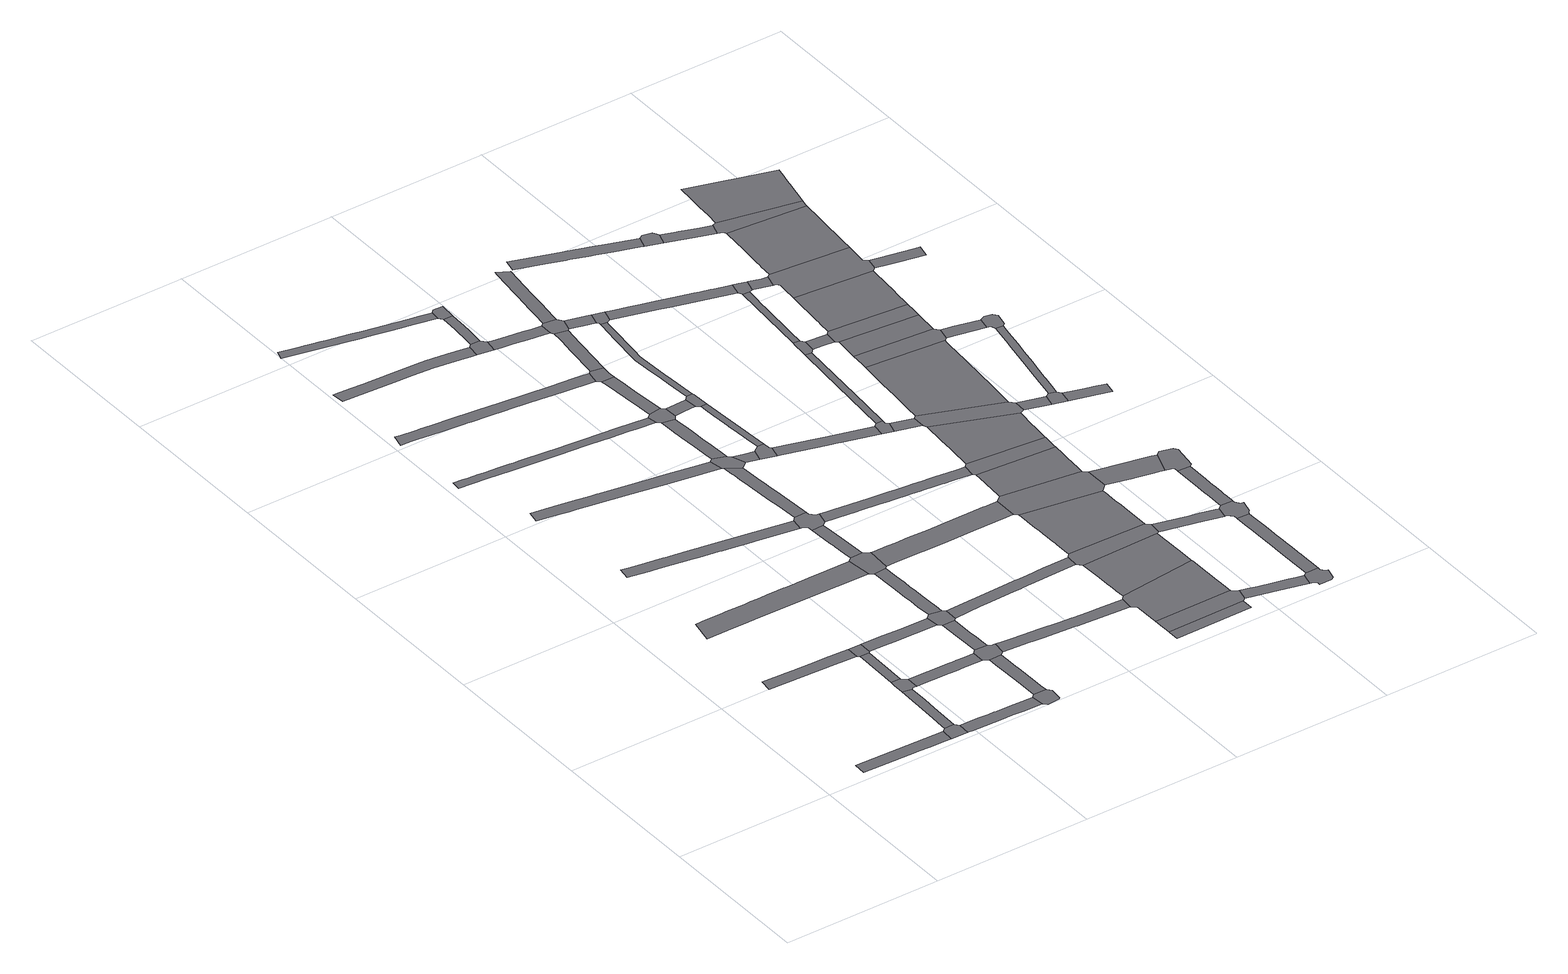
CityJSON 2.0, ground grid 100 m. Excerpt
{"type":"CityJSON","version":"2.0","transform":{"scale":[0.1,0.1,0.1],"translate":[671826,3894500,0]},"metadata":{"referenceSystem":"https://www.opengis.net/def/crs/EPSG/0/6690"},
"CityObjects":{
"road1":{"type":"Road","attributes":{"function":"9","usage":"9","RoadStructureAttribute.widthType":"2","RoadStructureAttribute.width":7.55,"RoadStructureAttribute.sectionType":"1"},"geometry":[{"type":"MultiSurface","lod":"1","boundaries":[[[0,1,2,3,4,5,6,7,8]]]}]},
"road2":{"type":"Road","attributes":{"function":"9","usage":"9","RoadStructureAttribute.widthType":"2","RoadStructureAttribute.width":7.6,"RoadStructureAttribute.sectionType":"1"},"geometry":[{"type":"MultiSurface","lod":"1","boundaries":[[[9,10,11,12,13,14,15,16,17,18,19,20]]]}]},
"road3":{"type":"Road","attributes":{"function":"9","usage":"9","RoadStructureAttribute.widthType":"9","RoadStructureAttribute.width":-9999,"RoadStructureAttribute.sectionType":"9"},"geometry":[{"type":"MultiSurface","lod":"1","boundaries":[[[21,22,23,7,6,24,25]]]}]},
"road4":{"type":"Road","attributes":{"function":"9","usage":"9","RoadStructureAttribute.widthType":"3","RoadStructureAttribute.width":5.66,"RoadStructureAttribute.sectionType":"1"},"geometry":[{"type":"MultiSurface","lod":"1","boundaries":[[[26,27,28,23,22,29,30,31,32]]]}]},
"road5":{"type":"Road","attributes":{"function":"9","usage":"9","RoadStructureAttribute.widthType":"9","RoadStructureAttribute.width":-9999,"RoadStructureAttribute.sectionType":"9"},"geometry":[{"type":"MultiSurface","lod":"1","boundaries":[[[33,34,35,36,37,38,26,32]]]}]},
"road6":{"type":"Road","attributes":{"function":"9","usage":"9","RoadStructureAttribute.widthType":"3","RoadStructureAttribute.width":5.66,"RoadStructureAttribute.sectionType":"1"},"geometry":[{"type":"MultiSurface","lod":"1","boundaries":[[[39,37,36,40]]]}]},
"road7":{"type":"Road","attributes":{"function":"9","usage":"9","RoadStructureAttribute.widthType":"2","RoadStructureAttribute.width":7.55,"RoadStructureAttribute.sectionType":"1"},"geometry":[{"type":"MultiSurface","lod":"1","boundaries":[[[41,42,43,44,45,46,47,48,49,50,51,52,53,54,21,25]]]}]},
"road8":{"type":"Road","attributes":{"function":"9","usage":"9","RoadStructureAttribute.widthType":"9","RoadStructureAttribute.width":-9999,"RoadStructureAttribute.sectionType":"9"},"geometry":[{"type":"MultiSurface","lod":"1","boundaries":[[[55,56,9,20,39,40]]]}]},
"road9":{"type":"Road","attributes":{"function":"9","usage":"9","RoadStructureAttribute.widthType":"2","RoadStructureAttribute.width":13.52,"RoadStructureAttribute.sectionType":"1"},"geometry":[{"type":"MultiSurface","lod":"1","boundaries":[[[57,58,59,60,61,62,63,64,65,66,67,68,69,70,71,72,73,74,75,76,77,78,79,80,81,82,83,84]]]}]},
"road10":{"type":"Road","attributes":{"function":"9","usage":"9","RoadStructureAttribute.widthType":"2","RoadStructureAttribute.width":6.74,"RoadStructureAttribute.sectionType":"1"},"geometry":[{"type":"MultiSurface","lod":"1","boundaries":[[[85,86,87,88,89,90,35,34,91,92,93,94,95,96,97,98]]]}]},
"road11":{"type":"Road","attributes":{"function":"9","usage":"9","RoadStructureAttribute.widthType":"2","RoadStructureAttribute.width":7.6,"RoadStructureAttribute.sectionType":"1"},"geometry":[{"type":"MultiSurface","lod":"1","boundaries":[[[99,100,101,102,103,104,105,56,55]]]}]},
"road12":{"type":"Road","attributes":{"function":"9","usage":"9","RoadStructureAttribute.widthType":"2","RoadStructureAttribute.width":7.56,"RoadStructureAttribute.sectionType":"1"},"geometry":[{"type":"MultiSurface","lod":"1","boundaries":[[[106,107,108,109,110,111,112,113,114,115,116,117,118,119,120,121,122,123,124,125,126,127,128,129,130,131,132,133,134,135]]]}]},
"road13":{"type":"Road","attributes":{"function":"9","usage":"9","RoadStructureAttribute.widthType":"9","RoadStructureAttribute.width":-9999,"RoadStructureAttribute.sectionType":"9"},"geometry":[{"type":"MultiSurface","lod":"1","boundaries":[[[136,137,48,47,138,139,140,141]]]}]},
"road14":{"type":"Road","attributes":{"function":"9","usage":"9","RoadStructureAttribute.widthType":"2","RoadStructureAttribute.width":8.16,"RoadStructureAttribute.sectionType":"1"},"geometry":[{"type":"MultiSurface","lod":"1","boundaries":[[[142,143,144,145,137,136,146,147,148,149,150,151,152,153,154]]]}]},
"road15":{"type":"Road","attributes":{"function":"9","usage":"9","RoadStructureAttribute.widthType":"9","RoadStructureAttribute.width":-9999,"RoadStructureAttribute.sectionType":"9"},"geometry":[{"type":"MultiSurface","lod":"1","boundaries":[[[97,155,154,153,156,157,158,159,160,98]]]}]},
"road16":{"type":"Road","attributes":{"function":"9","usage":"9","RoadStructureAttribute.widthType":"2","RoadStructureAttribute.width":7.95,"RoadStructureAttribute.sectionType":"1"},"geometry":[{"type":"MultiSurface","lod":"1","boundaries":[[[161,162,163,164,165,166,167,168,169,170,171,172,173,174,175,176,177,178,179,180,181,182,183,184,185,186]]]}]},
"road17":{"type":"Road","attributes":{"function":"9","usage":"9","RoadStructureAttribute.widthType":"2","RoadStructureAttribute.width":8.16,"RoadStructureAttribute.sectionType":"1"},"geometry":[{"type":"MultiSurface","lod":"1","boundaries":[[[187,188,189,160,159,190,191,192,193,194,195]]]}]},
"road18":{"type":"Road","attributes":{"function":"9","usage":"9","RoadStructureAttribute.widthType":"3","RoadStructureAttribute.width":5.83,"RoadStructureAttribute.sectionType":"1"},"geometry":[{"type":"MultiSurface","lod":"1","boundaries":[[[196,197,198,199,200,201,202,203,204,205,206,207,208,209,210,211,212,213,214,215,216,217,218,219,220,221,222,223,224,225,226,227,228]]]}]},
"road19":{"type":"Road","attributes":{"function":"9","usage":"9","RoadStructureAttribute.widthType":"9","RoadStructureAttribute.width":-9999,"RoadStructureAttribute.sectionType":"9"},"geometry":[{"type":"MultiSurface","lod":"1","boundaries":[[[229,102,101,195,194,230,231,232]]]}]},
"road20":{"type":"Road","attributes":{"function":"9","usage":"9","RoadStructureAttribute.widthType":"2","RoadStructureAttribute.width":7.71,"RoadStructureAttribute.sectionType":"1"},"geometry":[{"type":"MultiSurface","lod":"1","boundaries":[[[233,234,235,236,237,238,239,240,241,242,243,244,245,246,247,248,249,250,251,252,253,254,255]]]}]},
"road21":{"type":"Road","attributes":{"function":"9","usage":"9","RoadStructureAttribute.widthType":"2","RoadStructureAttribute.width":8.16,"RoadStructureAttribute.sectionType":"1"},"geometry":[{"type":"MultiSurface","lod":"1","boundaries":[[[256,257,258,259,260,261,262,263,264,265,266,267,268,269,270,229,232]]]}]},
"road22":{"type":"Road","attributes":{"function":"9","usage":"9","RoadStructureAttribute.widthType":"2","RoadStructureAttribute.width":7.75,"RoadStructureAttribute.sectionType":"1"},"geometry":[{"type":"MultiSurface","lod":"1","boundaries":[[[271,272,273,274,275,276,277,278,279,280,281,282,283,284,285,286,287,288,289,290,291,292,293,294,295,296,297,298,299,300,301,302]]]}]},
"road23":{"type":"Road","attributes":{"function":"9","usage":"9","RoadStructureAttribute.widthType":"9","RoadStructureAttribute.width":-9999,"RoadStructureAttribute.sectionType":"9"},"geometry":[{"type":"MultiSurface","lod":"1","boundaries":[[[303,63,62,264,263,304,305,306]]]}]},
"road24":{"type":"Road","attributes":{"function":"9","usage":"9","RoadStructureAttribute.widthType":"3","RoadStructureAttribute.width":5.61,"RoadStructureAttribute.sectionType":"1"},"geometry":[{"type":"MultiSurface","lod":"1","boundaries":[[[307,308,309,310,311,312,313,314,315,316,317,318,319,320,321,322,323,324,325,326,327,328,329,330]]]}]},
"road25":{"type":"Road","attributes":{"function":"9","usage":"9","RoadStructureAttribute.widthType":"2","RoadStructureAttribute.width":8.16,"RoadStructureAttribute.sectionType":"1"},"geometry":[{"type":"MultiSurface","lod":"1","boundaries":[[[331,332,333,334,335,303,306,336,337,338,339]]]}]},
"road26":{"type":"Road","attributes":{"function":"9","usage":"9","RoadStructureAttribute.widthType":"9","RoadStructureAttribute.width":-9999,"RoadStructureAttribute.sectionType":"9"},"geometry":[{"type":"MultiSurface","lod":"1","boundaries":[[[338,340,341,342,343,344,345,135,134,346,347,339]]]}]},
"road27":{"type":"Road","attributes":{"function":"9","usage":"9","RoadStructureAttribute.widthType":"2","RoadStructureAttribute.width":7.52,"RoadStructureAttribute.sectionType":"1"},"geometry":[{"type":"MultiSurface","lod":"1","boundaries":[[[348,349,350,351,352,353,354,355,356,357,157,156,358,359,360,361,362,363,364,365,366,367]]]}]},
"road28":{"type":"Road","attributes":{"function":"9","usage":"9","RoadStructureAttribute.widthType":"2","RoadStructureAttribute.width":8.16,"RoadStructureAttribute.sectionType":"1"},"geometry":[{"type":"MultiSurface","lod":"1","boundaries":[[[344,368,369,370,371,372,373,374,375,376,377,378,379,380,345]]]}]},
"road29":{"type":"Road","attributes":{"function":"9","usage":"9","RoadStructureAttribute.widthType":"2","RoadStructureAttribute.width":7.53,"RoadStructureAttribute.sectionType":"1"},"geometry":[{"type":"MultiSurface","lod":"1","boundaries":[[[381,382,383,384,385,386,387,388,389,231,230,390,391,392,393,394,395,396,397]]]}]},
"road30":{"type":"Road","attributes":{"function":"9","usage":"9","RoadStructureAttribute.widthType":"9","RoadStructureAttribute.width":-9999,"RoadStructureAttribute.sectionType":"9"},"geometry":[{"type":"MultiSurface","lod":"1","boundaries":[[[398,374,373,399,400,401,402,172,171]]]}]},
"road31":{"type":"Road","attributes":{"function":"9","usage":"9","RoadStructureAttribute.widthType":"9","RoadStructureAttribute.width":-9999,"RoadStructureAttribute.sectionType":"9"},"geometry":[{"type":"MultiSurface","lod":"1","boundaries":[[[403,404,405,241,240,406,407]]]}]},
"road32":{"type":"Road","attributes":{"function":"9","usage":"9","RoadStructureAttribute.widthType":"2","RoadStructureAttribute.width":8.16,"RoadStructureAttribute.sectionType":"1"},"geometry":[{"type":"MultiSurface","lod":"1","boundaries":[[[401,408,409,410,411,412,413,414,415,416,417,418,419,420,421,422,402]]]}]},
"road33":{"type":"Road","attributes":{"function":"9","usage":"9","RoadStructureAttribute.widthType":"2","RoadStructureAttribute.width":7.41,"RoadStructureAttribute.sectionType":"1"},"geometry":[{"type":"MultiSurface","lod":"1","boundaries":[[[423,424,425,400,399]]]}]},
"road34":{"type":"Road","attributes":{"function":"9","usage":"9","RoadStructureAttribute.widthType":"3","RoadStructureAttribute.width":5.4,"RoadStructureAttribute.sectionType":"1"},"geometry":[{"type":"MultiSurface","lod":"1","boundaries":[[[426,427,428,429,430,431,432,433,405,404]]]}]},
"road35":{"type":"Road","attributes":{"function":"9","usage":"9","RoadStructureAttribute.widthType":"9","RoadStructureAttribute.width":-9999,"RoadStructureAttribute.sectionType":"9"},"geometry":[{"type":"MultiSurface","lod":"1","boundaries":[[[416,415,434,435,436,437,196,228]]]}]},
"road36":{"type":"Road","attributes":{"function":"9","usage":"9","RoadStructureAttribute.widthType":"9","RoadStructureAttribute.width":-9999,"RoadStructureAttribute.sectionType":"9"},"geometry":[{"type":"MultiSurface","lod":"1","boundaries":[[[430,429,438,439,318,317]]]}]},
"road37":{"type":"Road","attributes":{"function":"9","usage":"9","RoadStructureAttribute.widthType":"2","RoadStructureAttribute.width":12.96,"RoadStructureAttribute.sectionType":"1"},"geometry":[{"type":"MultiSurface","lod":"1","boundaries":[[[304,440,441,442,443,444,445,446,447,448,449,450,451,452,453,454,455,456,457,458,459,460,461,462,463,464,305]]]}]},
"road38":{"type":"Road","attributes":{"function":"9","usage":"9","RoadStructureAttribute.widthType":"2","RoadStructureAttribute.width":8.16,"RoadStructureAttribute.sectionType":"1"},"geometry":[{"type":"MultiSurface","lod":"1","boundaries":[[[465,466,467,468,437,436,469,470,471,472,473]]]}]},
"road39":{"type":"Road","attributes":{"function":"9","usage":"9","RoadStructureAttribute.widthType":"9","RoadStructureAttribute.width":-9999,"RoadStructureAttribute.sectionType":"9"},"geometry":[{"type":"MultiSurface","lod":"1","boundaries":[[[474,475,476,477,424,423,478]]]}]},
"road40":{"type":"Road","attributes":{"function":"9","usage":"9","RoadStructureAttribute.widthType":"9","RoadStructureAttribute.width":-9999,"RoadStructureAttribute.sectionType":"9"},"geometry":[{"type":"MultiSurface","lod":"1","boundaries":[[[287,465,473,479,480,481,482,288]]]}]},
"road41":{"type":"Road","attributes":{"function":"9","usage":"9","RoadStructureAttribute.widthType":"2","RoadStructureAttribute.width":7.71,"RoadStructureAttribute.sectionType":"1"},"geometry":[{"type":"MultiSurface","lod":"1","boundaries":[[[483,484,485,486,487,403,407,488,489,490,491,492,493]]]}]},
"road42":{"type":"Road","attributes":{"function":"9","usage":"9","RoadStructureAttribute.widthType":"3","RoadStructureAttribute.width":5.11,"RoadStructureAttribute.sectionType":"1"},"geometry":[{"type":"MultiSurface","lod":"1","boundaries":[[[434,494,495,496,435]]]}]},
"road43":{"type":"Road","attributes":{"function":"9","usage":"9","RoadStructureAttribute.widthType":"3","RoadStructureAttribute.width":4.03,"RoadStructureAttribute.sectionType":"1"},"geometry":[{"type":"MultiSurface","lod":"1","boundaries":[[[497,498,499,500,501,502,503,504,477,476,505]]]}]},
"road44":{"type":"Road","attributes":{"function":"9","usage":"9","RoadStructureAttribute.widthType":"2","RoadStructureAttribute.width":7.34,"RoadStructureAttribute.sectionType":"1"},"geometry":[{"type":"MultiSurface","lod":"1","boundaries":[[[506,507,508,509,510,511,512,513,514,515,516,517,341,340,518,519,520,521,522,523,524,525,526,527,528,529,530,531,532,533,534,535,536,537]]]}]},
"road45":{"type":"Road","attributes":{"function":"9","usage":"9","RoadStructureAttribute.widthType":"2","RoadStructureAttribute.width":8.16,"RoadStructureAttribute.sectionType":"1"},"geometry":[{"type":"MultiSurface","lod":"1","boundaries":[[[538,539,540,541,542,543,544,545,546,547,548,549,550,482,481]]]}]},
"road46":{"type":"Road","attributes":{"function":"9","usage":"9","RoadStructureAttribute.widthType":"9","RoadStructureAttribute.width":-9999,"RoadStructureAttribute.sectionType":"9"},"geometry":[{"type":"MultiSurface","lod":"1","boundaries":[[[497,505,551,552,553,496,495]]]}]},
"road47":{"type":"Road","attributes":{"function":"1","usage":"2","RoadStructureAttribute.widthType":"1","RoadStructureAttribute.width":39.1,"RoadStructureAttribute.sectionType":"7"},"geometry":[{"type":"MultiSurface","lod":"1","boundaries":[[[554,555,556,557,558,559]]]}]},
"road48":{"type":"Road","attributes":{"function":"9","usage":"9","RoadStructureAttribute.widthType":"9","RoadStructureAttribute.width":-9999,"RoadStructureAttribute.sectionType":"9"},"geometry":[{"type":"MultiSurface","lod":"1","boundaries":[[[560,493,492,542,541,561,562,563]]]}]},
"road49":{"type":"Road","attributes":{"function":"9","usage":"9","RoadStructureAttribute.widthType":"9","RoadStructureAttribute.width":-9999,"RoadStructureAttribute.sectionType":"9"},"geometry":[{"type":"MultiSurface","lod":"1","boundaries":[[[564,565,566,567,568,556,555,569]]]}]},
"road50":{"type":"Road","attributes":{"function":"9","usage":"9","RoadStructureAttribute.widthType":"2","RoadStructureAttribute.width":7.41,"RoadStructureAttribute.sectionType":"1"},"geometry":[{"type":"MultiSurface","lod":"1","boundaries":[[[570,571,474,478,572,573,574,575,576,577,578,579,580]]]}]},
"road51":{"type":"Road","attributes":{"function":"9","usage":"9","RoadStructureAttribute.widthType":"3","RoadStructureAttribute.width":4.03,"RoadStructureAttribute.sectionType":"1"},"geometry":[{"type":"MultiSurface","lod":"1","boundaries":[[[581,582,583,584,585,586,587,588,589,553,552,590,591,592,593,594,595,596,597,598]]]}]},
"road52":{"type":"Road","attributes":{"function":"9","usage":"9","RoadStructureAttribute.widthType":"9","RoadStructureAttribute.width":-9999,"RoadStructureAttribute.sectionType":"9"},"geometry":[{"type":"MultiSurface","lod":"1","boundaries":[[[599,600,601,602,603,604,605,606,607,367,366,608,609,567,566]]]}]},
"road53":{"type":"Road","attributes":{"function":"9","usage":"9","RoadStructureAttribute.widthType":"2","RoadStructureAttribute.width":7.63,"RoadStructureAttribute.sectionType":"1"},"geometry":[{"type":"MultiSurface","lod":"1","boundaries":[[[561,610,611,612,613,562]]]}]},
"road54":{"type":"Road","attributes":{"function":"9","usage":"9","RoadStructureAttribute.widthType":"2","RoadStructureAttribute.width":8.16,"RoadStructureAttribute.sectionType":"1"},"geometry":[{"type":"MultiSurface","lod":"1","boundaries":[[[614,615,616,617,618,619,620,621,622,623,624,625,560,563,626,627,628,629,630,631,632]]]}]},
"road55":{"type":"Road","attributes":{"function":"1","usage":"2","RoadStructureAttribute.widthType":"1","RoadStructureAttribute.width":39.1,"RoadStructureAttribute.sectionType":"7"},"geometry":[{"type":"MultiSurface","lod":"1","boundaries":[[[633,634,635,636,637,638,639,640,641,642,643,607,606]]]}]},
"road56":{"type":"Road","attributes":{"function":"9","usage":"9","RoadStructureAttribute.widthType":"9","RoadStructureAttribute.width":-9999,"RoadStructureAttribute.sectionType":"9"},"geometry":[{"type":"MultiSurface","lod":"1","boundaries":[[[644,645,646,397,396,637,636,647]]]}]},
"road57":{"type":"Road","attributes":{"function":"9","usage":"9","RoadStructureAttribute.widthType":"9","RoadStructureAttribute.width":-9999,"RoadStructureAttribute.sectionType":"9"},"geometry":[{"type":"MultiSurface","lod":"1","boundaries":[[[648,649,612,611,650,581,598,651]]]}]},
"road58":{"type":"Road","attributes":{"function":"1","usage":"2","RoadStructureAttribute.widthType":"1","RoadStructureAttribute.width":39.1,"RoadStructureAttribute.sectionType":"7"},"geometry":[{"type":"MultiSurface","lod":"1","boundaries":[[[652,653,654,655,656,657,658,659,660,646,645,661,662,663,664,665,666,667,668]]]}]},
"road59":{"type":"Road","attributes":{"function":"9","usage":"9","RoadStructureAttribute.widthType":"9","RoadStructureAttribute.width":-9999,"RoadStructureAttribute.sectionType":"9"},"geometry":[{"type":"MultiSurface","lod":"1","boundaries":[[[669,670,671,672,673,580,579]]]}]},
"road60":{"type":"Road","attributes":{"function":"9","usage":"9","RoadStructureAttribute.widthType":"9","RoadStructureAttribute.width":-9999,"RoadStructureAttribute.sectionType":"9"},"geometry":[{"type":"MultiSurface","lod":"1","boundaries":[[[448,447,674,668,667,675,676,677,678]]]}]},
"road61":{"type":"Road","attributes":{"function":"9","usage":"9","RoadStructureAttribute.widthType":"2","RoadStructureAttribute.width":7.41,"RoadStructureAttribute.sectionType":"1"},"geometry":[{"type":"MultiSurface","lod":"1","boundaries":[[[670,669,679,680]]]}]},
"road62":{"type":"Road","attributes":{"function":"9","usage":"9","RoadStructureAttribute.widthType":"2","RoadStructureAttribute.width":8.01,"RoadStructureAttribute.sectionType":"1"},"geometry":[{"type":"MultiSurface","lod":"1","boundaries":[[[681,682,683,684,685,686,687,688,689,564,569]]]}]},
"road63":{"type":"Road","attributes":{"function":"1","usage":"2","RoadStructureAttribute.widthType":"1","RoadStructureAttribute.width":39.1,"RoadStructureAttribute.sectionType":"7"},"geometry":[{"type":"MultiSurface","lod":"1","boundaries":[[[690,691,692,678,677,693,694,695,696,697,698]]]}]},
"road64":{"type":"Road","attributes":{"function":"9","usage":"9","RoadStructureAttribute.widthType":"3","RoadStructureAttribute.width":4.03,"RoadStructureAttribute.sectionType":"1"},"geometry":[{"type":"MultiSurface","lod":"1","boundaries":[[[699,673,672,700,701,702,703,704,705,706]]]}]},
"road65":{"type":"Road","attributes":{"function":"9","usage":"9","RoadStructureAttribute.widthType":"9","RoadStructureAttribute.width":-9999,"RoadStructureAttribute.sectionType":"9"},"geometry":[{"type":"MultiSurface","lod":"1","boundaries":[[[697,707,708,709,710,537,536,698]]]}]},
"road66":{"type":"Road","attributes":{"function":"9","usage":"9","RoadStructureAttribute.widthType":"2","RoadStructureAttribute.width":7.63,"RoadStructureAttribute.sectionType":"1"},"geometry":[{"type":"MultiSurface","lod":"1","boundaries":[[[711,712,713,714,715,716,717,718,719,720,721,722,723,724,725,726,727,728,648,651]]]}]},
"road67":{"type":"Road","attributes":{"function":"9","usage":"9","RoadStructureAttribute.widthType":"2","RoadStructureAttribute.width":7.71,"RoadStructureAttribute.sectionType":"1"},"geometry":[{"type":"MultiSurface","lod":"1","boundaries":[[[729,730,731,732,733,734,735,736,737,738,739,740,741,742,743,744,745,746]]]}]},
"road68":{"type":"Road","attributes":{"function":"1","usage":"2","RoadStructureAttribute.widthType":"1","RoadStructureAttribute.width":39.1,"RoadStructureAttribute.sectionType":"7"},"geometry":[{"type":"MultiSurface","lod":"1","boundaries":[[[747,748,749,750,751,752,753,754,710,709]]]}]},
"road69":{"type":"Road","attributes":{"function":"9","usage":"9","RoadStructureAttribute.widthType":"2","RoadStructureAttribute.width":7.99,"RoadStructureAttribute.sectionType":"1"},"geometry":[{"type":"MultiSurface","lod":"1","boundaries":[[[755,756,757,758,759,760,761,762,763,764,765,766,767,768,644,647]]]}]},
"road70":{"type":"Road","attributes":{"function":"9","usage":"9","RoadStructureAttribute.widthType":"9","RoadStructureAttribute.width":-9999,"RoadStructureAttribute.sectionType":"9"},"geometry":[{"type":"MultiSurface","lod":"1","boundaries":[[[769,770,771,772,773,774,775,684,683,776,777,778]]]}]},
"road71":{"type":"Road","attributes":{"function":"9","usage":"9","RoadStructureAttribute.widthType":"9","RoadStructureAttribute.width":-9999,"RoadStructureAttribute.sectionType":"9"},"geometry":[{"type":"MultiSurface","lod":"1","boundaries":[[[779,780,781,782,706,705,783,784]]]}]},
"road72":{"type":"Road","attributes":{"function":"9","usage":"9","RoadStructureAttribute.widthType":"9","RoadStructureAttribute.width":-9999,"RoadStructureAttribute.sectionType":"9"},"geometry":[{"type":"MultiSurface","lod":"1","boundaries":[[[679,751,750,785,786,787,788,680]]]}]},
"road73":{"type":"Road","attributes":{"function":"9","usage":"9","RoadStructureAttribute.widthType":"3","RoadStructureAttribute.width":4.97,"RoadStructureAttribute.sectionType":"1"},"geometry":[{"type":"MultiSurface","lod":"1","boundaries":[[[783,789,790,791,784]]]}]},
"road74":{"type":"Road","attributes":{"function":"9","usage":"9","RoadStructureAttribute.widthType":"2","RoadStructureAttribute.width":7.09,"RoadStructureAttribute.sectionType":"1"},"geometry":[{"type":"MultiSurface","lod":"1","boundaries":[[[792,793,794,795,796,797,798,775,774,799,800,801,802,803,804,805,806,807,808,809,810,811,812,813]]]}]},
"road75":{"type":"Road","attributes":{"function":"9","usage":"9","RoadStructureAttribute.widthType":"3","RoadStructureAttribute.width":4.03,"RoadStructureAttribute.sectionType":"1"},"geometry":[{"type":"MultiSurface","lod":"1","boundaries":[[[814,815,816,817,818,819,780,779]]]}]},
"road76":{"type":"Road","attributes":{"function":"9","usage":"9","RoadStructureAttribute.widthType":"2","RoadStructureAttribute.width":14.96,"RoadStructureAttribute.sectionType":"1"},"geometry":[{"type":"MultiSurface","lod":"1","boundaries":[[[675,820,821,822,823,824,825,826,827,828,829,830,676]]]}]},
"road77":{"type":"Road","attributes":{"function":"1","usage":"2","RoadStructureAttribute.widthType":"1","RoadStructureAttribute.width":39.1,"RoadStructureAttribute.sectionType":"7"},"geometry":[{"type":"MultiSurface","lod":"1","boundaries":[[[831,832,833,834,835,836,788,787,837,838,839,840,841,842,843,844,845,846,847]]]}]},
"road78":{"type":"Road","attributes":{"function":"9","usage":"9","RoadStructureAttribute.widthType":"9","RoadStructureAttribute.width":-9999,"RoadStructureAttribute.sectionType":"9"},"geometry":[{"type":"MultiSurface","lod":"1","boundaries":[[[812,848,849,850,851,852,853,854,762,761,855,856,857,813]]]}]},
"road79":{"type":"Road","attributes":{"function":"9","usage":"9","RoadStructureAttribute.widthType":"9","RoadStructureAttribute.width":-9999,"RoadStructureAttribute.sectionType":"9"},"geometry":[{"type":"MultiSurface","lod":"1","boundaries":[[[858,714,713,859,819,818,860,861]]]}]},
"road80":{"type":"Road","attributes":{"function":"9","usage":"9","RoadStructureAttribute.widthType":"2","RoadStructureAttribute.width":6.6,"RoadStructureAttribute.sectionType":"1"},"geometry":[{"type":"MultiSurface","lod":"1","boundaries":[[[862,863,864,865,866,854,853,867,868,869,870,871,872,873,874,875,876]]]}]},
"road81":{"type":"Road","attributes":{"function":"9","usage":"9","RoadStructureAttribute.widthType":"9","RoadStructureAttribute.width":-9999,"RoadStructureAttribute.sectionType":"9"},"geometry":[{"type":"MultiSurface","lod":"1","boundaries":[[[745,877,878,879,880,881,882,746]]]}]},
"road82":{"type":"Road","attributes":{"function":"9","usage":"9","RoadStructureAttribute.widthType":"9","RoadStructureAttribute.width":-9999,"RoadStructureAttribute.sectionType":"9"},"geometry":[{"type":"MultiSurface","lod":"1","boundaries":[[[883,884,885,886,887,888,831,847]]]}]},
"road83":{"type":"Road","attributes":{"function":"9","usage":"9","RoadStructureAttribute.widthType":"2","RoadStructureAttribute.width":7.63,"RoadStructureAttribute.sectionType":"1"},"geometry":[{"type":"MultiSurface","lod":"1","boundaries":[[[889,890,891,861,860,892,893,894]]]}]},
"road84":{"type":"Road","attributes":{"function":"9","usage":"9","RoadStructureAttribute.widthType":"2","RoadStructureAttribute.width":6.87,"RoadStructureAttribute.sectionType":"1"},"geometry":[{"type":"MultiSurface","lod":"1","boundaries":[[[785,895,896,786]]]}]},
"road85":{"type":"Road","attributes":{"function":"1","usage":"2","RoadStructureAttribute.widthType":"1","RoadStructureAttribute.width":39.1,"RoadStructureAttribute.sectionType":"7"},"geometry":[{"type":"MultiSurface","lod":"1","boundaries":[[[897,898,899,900,887,886]]]}]},
"road86":{"type":"Road","attributes":{"function":"9","usage":"9","RoadStructureAttribute.widthType":"9","RoadStructureAttribute.width":-9999,"RoadStructureAttribute.sectionType":"9"},"geometry":[{"type":"MultiSurface","lod":"1","boundaries":[[[901,902,903,904,827,826,905,906,907,862,876]]]}]},
"road87":{"type":"Road","attributes":{"function":"9","usage":"9","RoadStructureAttribute.widthType":"9","RoadStructureAttribute.width":-9999,"RoadStructureAttribute.sectionType":"9"},"geometry":[{"type":"MultiSurface","lod":"1","boundaries":[[[908,791,790,909,900,899,910,911]]]}]},
"road88":{"type":"Road","attributes":{"function":"9","usage":"9","RoadStructureAttribute.widthType":"9","RoadStructureAttribute.width":-9999,"RoadStructureAttribute.sectionType":"9"},"geometry":[{"type":"MultiSurface","lod":"1","boundaries":[[[896,895,912,913,914,915]]]}]},
"road89":{"type":"Road","attributes":{"function":"9","usage":"9","RoadStructureAttribute.widthType":"2","RoadStructureAttribute.width":7.71,"RoadStructureAttribute.sectionType":"1"},"geometry":[{"type":"MultiSurface","lod":"1","boundaries":[[[916,917,918,919,920,879,878,921,922,923]]]}]},
"road90":{"type":"Road","attributes":{"function":"1","usage":"2","RoadStructureAttribute.widthType":"1","RoadStructureAttribute.width":39.1,"RoadStructureAttribute.sectionType":"7"},"geometry":[{"type":"MultiSurface","lod":"1","boundaries":[[[924,925,926,927,908,911,928,929,930,931,932,933]]]}]},
"road91":{"type":"Road","attributes":{"function":"9","usage":"9","RoadStructureAttribute.widthType":"2","RoadStructureAttribute.width":6.87,"RoadStructureAttribute.sectionType":"1"},"geometry":[{"type":"MultiSurface","lod":"1","boundaries":[[[934,935,936,937,913,912,938,939]]]}]},
"road92":{"type":"Road","attributes":{"function":"9","usage":"9","RoadStructureAttribute.widthType":"9","RoadStructureAttribute.width":-9999,"RoadStructureAttribute.sectionType":"9"},"geometry":[{"type":"MultiSurface","lod":"1","boundaries":[[[940,941,942,943,894,893,944,945,946,933,932,947,948]]]}]},
"road93":{"type":"Road","attributes":{"function":"9","usage":"9","RoadStructureAttribute.widthType":"3","RoadStructureAttribute.width":4.31,"RoadStructureAttribute.sectionType":"1"},"geometry":[{"type":"MultiSurface","lod":"1","boundaries":[[[949,950,951,952,953,954,955,956,915,914,957,958,959,960,961,962,963,964,965,966,967,968]]]}]},
"road94":{"type":"Road","attributes":{"function":"9","usage":"9","RoadStructureAttribute.widthType":"2","RoadStructureAttribute.width":7.93,"RoadStructureAttribute.sectionType":"1"},"geometry":[{"type":"MultiSurface","lod":"1","boundaries":[[[969,970,971,972,973,974,884,883]]]}]},
"road95":{"type":"Road","attributes":{"function":"9","usage":"2","RoadStructureAttribute.widthType":"1","RoadStructureAttribute.width":39.1,"RoadStructureAttribute.sectionType":"1"},"geometry":[{"type":"MultiSurface","lod":"1","boundaries":[[[975,976,977,978,979,980,981,982,983,943,942,984,985,986,987,988,989,990,991,992]]]}]},
"road96":{"type":"Road","attributes":{"function":"9","usage":"9","RoadStructureAttribute.widthType":"9","RoadStructureAttribute.width":-9999,"RoadStructureAttribute.sectionType":"9"},"geometry":[{"type":"MultiSurface","lod":"1","boundaries":[[[970,969,993,968,967,994,995,996,997]]]}]},
"road97":{"type":"Road","attributes":{"function":"9","usage":"9","RoadStructureAttribute.widthType":"9","RoadStructureAttribute.width":-9999,"RoadStructureAttribute.sectionType":"9"},"geometry":[{"type":"MultiSurface","lod":"1","boundaries":[[[998,999,1000,916,923,1001,975,992]]]}]},
"road98":{"type":"Road","attributes":{"function":"1","usage":"2","RoadStructureAttribute.widthType":"1","RoadStructureAttribute.width":39.1,"RoadStructureAttribute.sectionType":"7"},"geometry":[{"type":"MultiSurface","lod":"1","boundaries":[[[1002,1003,1004,1005,1000,999,1006,1007,1008,1009,1010]]]}]},
"road99":{"type":"Road","attributes":{"function":"9","usage":"9","RoadStructureAttribute.widthType":"2","RoadStructureAttribute.width":6.45,"RoadStructureAttribute.sectionType":"1"},"geometry":[{"type":"MultiSurface","lod":"1","boundaries":[[[947,1011,1012,1013,1014,1015,1016,1017,948]]]}]}
},
"vertices":[
[277,64,0],[390,61,0],[615,53,0],[648,52,0],[703,50,0],[812,46,0],[849,45,0],[852,125,0],[280,144,0],
[890,1056,0],[740,1061,0],[643,1065,0],[530,1069,0],[477,1072,0],[444,1073,0],[408,1075,0],[332,1078,0],[319,997,0],[749,981,0],[782,979,0],[888,975,0],
[958,121,0],[937,145,0],[877,146,0],[924,43,0],[955,41,0],
[890,557,0],[882,297,0],[878,175,0],[941,274,0],[943,338,0],[946,425,0],[949,546,0],
[962,557,0],[984,556,0],[986,636,0],[953,664,0],[893,666,0],[892,636,0],
[902,964,0],[962,962,0],
[972,41,0],[985,40,0],[1067,37,0],[1169,34,0],[1249,31,0],[1314,28,0],[1439,24,0],[1435,104,0],[1314,108,0],[1189,113,0],[1184,113,0],[1148,114,0],[1081,117,0],[1009,119,0],
[969,972,0],[971,1054,0],
[521,1581,0],[578,1580,0],[643,1579,0],[741,1578,0],[962,1576,0],[1396,1569,0],[1376,1724,0],[1231,1726,0],[1165,1727,0],[1131,1727,0],[1086,1727,0],[1077,1727,0],[1034,1727,0],[1023,1727,0],[965,1728,0],[943,1728,0],[862,1728,0],[837,1728,0],[791,1728,0],[761,1729,0],[724,1729,0],[682,1729,0],[561,1729,0],[539,1730,0],[457,1730,0],[401,1730,0],[356,1730,0],[328,1582,0],
[1354,628,0],[1298,629,0],[1295,629,0],[1232,631,0],[1177,632,0],[1060,635,0],[1047,555,0],[1118,553,0],[1172,552,0],[1243,550,0],[1296,549,0],[1315,549,0],[1414,546,0],[1416,626,0],
[1070,969,0],[1132,968,0],[1413,962,0],[1407,1042,0],[1224,1047,0],[1117,1050,0],[1041,1052,0],
[1263,2227,0],[1124,2250,0],[830,2298,0],[799,2304,0],[779,2307,0],[726,2316,0],[696,2321,0],[674,2324,0],[653,2328,0],[615,2334,0],[595,2337,0],[578,2340,0],[478,2357,0],[426,2365,0],[373,2374,0],[326,2382,0],[313,2303,0],[446,2281,0],[502,2272,0],[632,2250,0],[705,2238,0],[740,2232,0],[860,2212,0],[874,2210,0],[878,2209,0],[960,2196,0],[1025,2185,0],[1103,2172,0],[1343,2132,0],[1356,2212,0],
[1535,121,0],[1456,124,0],[1463,2,0],[1542,9,0],[1548,15,0],[1557,95,0],
[1451,469,0],[1451,414,0],[1453,302,0],[1455,199,0],[1534,154,0],[1533,222,0],[1533,267,0],[1532,330,0],[1531,370,0],[1530,418,0],[1530,470,0],[1529,526,0],[1450,525,0],
[1428,546,0],[1553,548,0],[1563,630,0],[1537,633,0],[1521,647,0],[1441,650,0],
[259,3019,0],[351,3004,0],[421,2992,0],[467,2984,0],[551,2970,0],[678,2949,0],[794,2930,0],[1020,2892,0],[1082,2881,0],[1104,2878,0],[1328,2840,0],[1315,2924,0],[1242,2936,0],[1059,2969,0],[957,2985,0],[824,3007,0],[748,3020,0],[657,3035,0],[641,3038,0],[606,3043,0],[573,3049,0],[529,3056,0],[412,3075,0],[302,3093,0],[241,3103,0],[225,3025,0],
[1437,820,0],[1438,770,0],[1441,675,0],[1520,700,0],[1519,749,0],[1517,801,0],[1516,842,0],[1514,940,0],[1434,940,0],
[1285,3461,0],[1095,3480,0],[993,3489,0],[875,3501,0],[811,3507,0],[783,3510,0],[728,3515,0],[651,3523,0],[499,3537,0],[488,3539,0],[447,3542,0],[435,3544,0],[423,3545,0],[357,3551,0],[269,3560,0],[227,3564,0],[201,3566,0],[158,3571,0],[132,3573,0],[70,3579,0],[65,3519,0],[247,3502,0],[391,3488,0],[663,3461,0],[811,3447,0],[826,3445,0],[881,3440,0],[949,3434,0],[1020,3427,0],[1125,3416,0],[1145,3414,0],[1177,3411,0],[1296,3400,0],
[1432,1067,0],[1529,956,0],[1529,1039,0],[1512,1055,0],
[33,4551,0],[243,4540,0],[365,4534,0],[485,4528,0],[620,4521,0],[779,4498,0],[852,4488,0],[878,4484,0],[890,4564,0],[858,4568,0],[754,4584,0],[707,4591,0],[686,4594,0],[658,4599,0],[626,4601,0],[566,4604,0],[463,4609,0],[266,4619,0],[240,4620,0],[224,4621,0],[140,4625,0],[70,4629,0],[27,4631,0],
[1511,1088,0],[1508,1189,0],[1506,1282,0],[1506,1293,0],[1504,1345,0],[1503,1388,0],[1501,1464,0],[1499,1558,0],[1419,1548,0],[1422,1419,0],[1425,1323,0],[1426,1273,0],[1427,1222,0],[1429,1161,0],[1431,1106,0],
[49,4033,0],[115,4028,0],[151,4024,0],[232,4016,0],[270,4012,0],[281,4011,0],[375,4001,0],[441,3994,0],[465,3992,0],[488,3989,0],[598,3978,0],[704,3967,0],[727,3964,0],[920,3943,0],[950,3940,0],[1058,3928,0],[1256,3907,0],[1270,3986,0],[1174,3997,0],[1040,4011,0],[736,4044,0],[717,4046,0],[579,4060,0],[498,4069,0],[475,4071,0],[401,4079,0],[321,4087,0],[243,4095,0],[229,4097,0],[198,4100,0],[103,4110,0],[67,4118,0],
[1403,1746,0],[1513,1571,0],[1521,1725,0],[1480,1749,0],
[0,5076,0],[233,5026,0],[383,4994,0],[433,4983,0],[455,4978,0],[540,4962,0],[622,4945,0],[701,4929,0],[729,4924,0],[786,4913,0],[911,4887,0],[916,4948,0],[857,4959,0],[836,4964,0],[772,4976,0],[572,5016,0],[504,5030,0],[441,5042,0],[298,5073,0],[270,5079,0],[205,5093,0],[179,5098,0],[138,5107,0],[20,5133,0],
[1388,2032,0],[1394,1918,0],[1395,1902,0],[1396,1883,0],[1401,1785,0],[1471,1931,0],[1466,2014,0],[1463,2083,0],[1386,2079,0],
[1489,2106,0],[1507,2183,0],[1486,2185,0],[1460,2219,0],[1459,2238,0],[1379,2233,0],[1365,2129,0],[1384,2113,0],
[2213,578,0],[2145,582,0],[2056,588,0],[2042,589,0],[2009,592,0],[1955,596,0],[1847,605,0],[1667,619,0],[1640,621,0],[1622,623,0],[1685,537,0],[1711,535,0],[1760,531,0],[1808,527,0],[2011,511,0],[2026,510,0],[2050,508,0],[2132,503,0],[2363,489,0],[2368,568,0],
[1457,2265,0],[1442,2496,0],[1438,2561,0],[1436,2595,0],[1432,2656,0],[1424,2777,0],[1341,2833,0],[1345,2767,0],[1347,2746,0],[1350,2695,0],[1355,2620,0],[1366,2444,0],[1370,2379,0],
[2252,1062,0],[2200,1060,0],[2082,1057,0],[2036,1055,0],[2017,1055,0],[1999,1054,0],[1954,1053,0],[1822,1048,0],[1709,1045,0],[1624,962,0],[1704,965,0],[1774,967,0],[1937,972,0],[1981,973,0],[1997,974,0],[2354,985,0],[2362,1065,0],
[1338,2834,0],[1469,2810,0],[1437,2897,0],[1419,2918,0],[1338,2944,0],
[999,4551,0],[972,4583,0],[912,4583,0],[951,4473,0],[986,4468,0],
[1417,2969,0],[1415,2999,0],[1413,3049,0],[1408,3129,0],[1405,3204,0],[1401,3270,0],[1398,3329,0],[1396,3365,0],[1316,3377,0],[1320,3289,0],[1322,3250,0],[1323,3241,0],[1324,3208,0],[1330,3096,0],[1335,2999,0],
[1547,2788,0],[1568,2864,0],[1502,2881,0],
[978,4662,0],[981,4701,0],[983,4745,0],[990,4859,0],[932,4862,0],[928,4788,0],[924,4741,0],[915,4622,0],
[1415,3390,0],[1412,3472,0],[1389,3493,0],[1310,3481,0],
[997,4963,0],[937,4967,0],
[1565,1570,0],[1723,1569,0],[1758,1568,0],[1899,1567,0],[1988,1566,0],[2089,1566,0],[2309,1566,0],[2355,1566,0],[2360,1717,0],[2344,1717,0],[2320,1717,0],[2288,1717,0],[2265,1717,0],[2202,1717,0],[2064,1717,0],[2007,1717,0],[1984,1717,0],[1923,1718,0],[1873,1719,0],[1847,1719,0],[1793,1720,0],[1768,1720,0],[1683,1721,0],[1630,1722,0],[1543,1723,0],
[1282,3883,0],[1285,3844,0],[1296,3682,0],[1304,3566,0],[1382,3600,0],[1379,3645,0],[1374,3710,0],[1367,3818,0],[1363,3881,0],
[1663,2838,0],[1652,2850,0],[1650,2897,0],[1608,2894,0],[1642,2761,0],
[1359,3927,0],[1362,3950,0],[1366,3982,0],[1288,3998,0],
[1297,4504,0],[1261,4509,0],[1214,4516,0],[1117,4530,0],[1026,4544,0],[1035,4461,0],[1091,4453,0],[1155,4444,0],[1188,4439,0],[1324,4419,0],[1325,4500,0],
[1479,3393,0],[1555,3398,0],[1548,3478,0],
[1580,3379,0],[1582,3337,0],[1586,3274,0],[1589,3219,0],[1594,3147,0],[1594,3140,0],[1599,3061,0],[1603,2989,0],[1620,3382,0],
[2354,2087,0],[2216,2102,0],[2179,2106,0],[2144,2110,0],[2083,2117,0],[2047,2120,0],[1975,2128,0],[1940,2132,0],[1829,2144,0],[1753,2153,0],[1597,2172,0],[1560,2176,0],[1633,2088,0],[1671,2084,0],[1714,2079,0],[1821,2066,0],[1872,2060,0],[1886,2059,0],[1900,2057,0],[1937,2053,0],[1977,2048,0],[2021,2044,0],[2083,2037,0],[2099,2035,0],[2166,2028,0],[2213,2023,0],[2227,2021,0],[2279,2015,0],[2307,2012,0],[2321,2011,0],[2398,2002,0],[2408,2082,0],
[1396,4225,0],[1398,4239,0],[1408,4323,0],[1415,4382,0],[1338,4401,0],[1330,4333,0],[1321,4261,0],[1316,4223,0],[1312,4192,0],[1306,4138,0],[1299,4084,0],[1293,4033,0],[1291,4018,0],
[1613,3494,0],[1612,3505,0],[1573,3502,0],
[2890,100,0],[2890,176,0],[2393,171,0],[2393,169,0],[2393,137,0],[2393,96,0],
[1345,4514,0],[1428,4393,0],[1449,4470,0],[1424,4504,0],
[2930,268,0],[2918,271,0],[2891,300,0],[2391,295,0],[2392,232,0],[2911,190,0],
[1962,2753,0],[1920,2765,0],[1664,2755,0],[1693,2747,0],[1919,2683,0],[1957,2672,0],[1968,2669,0],[2012,2657,0],[2116,2627,0],[2222,2597,0],[2233,2676,0],
[1591,4324,0],[1579,4223,0],[1574,4183,0],[1545,3940,0],[1552,3839,0],[1556,3770,0],[1559,3721,0],[1563,3657,0],[1566,3613,0],[1600,3709,0],[1598,3730,0],[1586,3939,0],[1587,3955,0],[1594,4010,0],[1599,4051,0],[1620,4230,0],[1628,4299,0],[1631,4319,0],
[2890,343,0],[2890,404,0],[2889,440,0],[2889,442,0],[2889,508,0],[2888,578,0],[2887,641,0],[2887,647,0],[2389,594,0],[2390,464,0],[2391,319,0],
[1508,4371,0],[1580,4351,0],[1602,4428,0],[1574,4436,0],
[1410,5030,0],[1406,4994,0],[1403,4968,0],[1398,4930,0],[1387,4841,0],[1383,4814,0],[1379,4779,0],[1376,4760,0],[1371,4718,0],[1366,4683,0],[1363,4656,0],[1357,4611,0],[1428,4536,0],[1437,4607,0],[1446,4674,0],[1458,4774,0],[1470,4864,0],[1489,5014,0],[1414,5056,0],
[2887,661,0],[2887,735,0],[2885,938,0],[2885,965,0],[2384,955,0],[2385,883,0],[2386,828,0],[2386,782,0],[2387,736,0],[2387,687,0],[2388,657,0],
[2908,1052,0],[2883,1079,0],[2383,1088,0],[2901,973,0],
[1679,4407,0],[1627,4421,0],[1593,4340,0],[1656,4330,0],
[2380,1395,0],[2381,1355,0],[2381,1323,0],[2381,1304,0],[2381,1281,0],[2382,1234,0],[2382,1214,0],[2382,1193,0],[2383,1124,0],[2882,1269,0],[2882,1302,0],[2881,1352,0],[2881,1383,0],[2881,1414,0],[2880,1442,0],[2880,1465,0],[2379,1543,0],
[2291,2578,0],[2313,2655,0],[2297,2675,0],[2299,2693,0],[2258,2697,0],
[2379,1544,0],[2921,1500,0],[2920,1653,0],[2895,1681,0],[2398,1748,0],
[2449,2533,0],[2451,2615,0],
[3102,143,0],[3202,119,0],[3280,100,0],[3299,178,0],[3253,189,0],[3209,200,0],[3131,219,0],[3036,242,0],[2978,256,0],
[2407,1896,0],[2405,1869,0],[2403,1840,0],[2898,1722,0],[2906,1827,0],[2908,1849,0],[2910,1878,0],[2915,1947,0],[2412,1985,0],
[2306,3244,0],[2303,2744,0],[2310,2820,0],[2314,2870,0],[2325,2991,0],[2343,3209,0],[2364,3441,0],[2323,3444,0],
[2917,1972,0],[2923,2053,0],[2923,2055,0],[2429,2100,0],
[1929,4255,0],[1989,4238,0],[2367,4134,0],[2388,4211,0],[2364,4217,0],[2286,4239,0],[2267,4244,0],[2210,4260,0],[2177,4269,0],[2098,4291,0],[2006,4317,0],[2005,4317,0],[1966,4328,0],[1927,4338,0],[1915,4342,0],[1863,4356,0],[1810,4371,0],[1736,4391,0],
[2054,4924,0],[2019,4936,0],[1970,4952,0],[1914,4971,0],[1895,4978,0],[1782,5015,0],[1524,5102,0],[1507,5023,0],[1611,4988,0],[1681,4964,0],[1795,4926,0],[1813,4920,0],[1915,4885,0],[1953,4873,0],[2050,4840,0],[2193,4792,0],[2213,4785,0],[2239,4862,0],
[2930,2126,0],[2940,2240,0],[2942,2258,0],[2947,2318,0],[2461,2506,0],[2449,2355,0],[2443,2270,0],[2441,2247,0],
[2936,964,0],[3032,941,0],[3078,930,0],[3102,925,0],[3151,913,0],[3240,892,0],[3275,883,0],[3292,958,0],[3272,963,0],[3211,978,0],[3184,985,0],[3122,1000,0],[2999,1030,0],[2935,1046,0],
[3397,59,0],[3414,70,0],[3436,146,0],[3418,150,0],[3401,175,0],[3401,191,0],[3320,190,0],[3303,94,0],[3317,76,0],[3317,59,0],
[2375,3570,0],[2335,3573,0],[2333,3556,0],[2326,3471,0],[2387,3465,0],[2395,3545,0],
[2977,2332,0],[2984,2413,0],[2957,2444,0],[2471,2628,0],
[2445,3459,0],[2524,3451,0],[2532,3531,0],
[3318,752,0],[3319,697,0],[3319,609,0],[3319,546,0],[3319,504,0],[3319,471,0],[3319,362,0],[3400,365,0],[3400,369,0],[3400,388,0],[3399,454,0],[3399,491,0],[3399,541,0],[3399,555,0],[3399,560,0],[3399,567,0],[3398,622,0],[3398,675,0],[3398,729,0],[3398,765,0],[3397,825,0],[3318,825,0],
[2384,3669,0],[2406,3929,0],[2410,3976,0],[2417,4032,0],[2426,4101,0],[2381,4105,0],
[3083,1464,0],[3104,1460,0],[3163,1447,0],[3195,1440,0],[3207,1437,0],[3237,1431,0],[3265,1425,0],[3319,1567,0],[3286,1574,0],[3070,1621,0],[3004,1635,0],
[2518,3158,0],[2502,2975,0],[2491,2850,0],[2484,2775,0],[2482,2752,0],[2478,2707,0],[2961,2488,0],[2963,2509,0],[2966,2549,0],[2970,2587,0],[2974,2637,0],[2983,2730,0],[2998,2904,0],[3004,2977,0],[3013,3077,0],[3015,3094,0],[3017,3114,0],
[3405,839,0],[3417,851,0],[3435,927,0],[3417,931,0],[3396,963,0],[3396,977,0],[3317,978,0],[3291,879,0],[3304,866,0],[3318,849,0],
[2423,4201,0],[2381,4111,0],[2450,4111,0],[2472,4188,0],
[3320,1379,0],[3319,1189,0],[3318,1132,0],[3318,1082,0],[3317,994,0],[3396,991,0],[3396,1048,0],[3396,1062,0],[3397,1082,0],[3397,1136,0],[3397,1185,0],[3398,1232,0],[3398,1298,0],[3398,1309,0],[3399,1374,0],
[2259,4770,0],[2318,4750,0],[2343,4826,0],[2335,4843,0],[2324,4862,0],[2265,4875,0],
[3035,3128,0],[3054,3210,0],[3047,3212,0],[3027,3237,0],[2529,3281,0],[2522,3195,0],
[2551,4166,0],[2520,4174,0],[2476,4187,0],[2457,4109,0],[2565,4079,0],[2588,4161,0],
[3132,2288,0],[3154,2365,0],
[3031,3273,0],[3038,3353,0],[3041,3391,0],[2543,3436,0],
[3418,1391,0],[3439,1540,0],[3423,1566,0],[3346,1586,0],[3291,1419,0],[3314,1414,0],[3320,1402,0],
[2554,3553,0],[2528,3451,0],[3046,3446,0],[3052,3509,0],
[3224,2262,0],[3239,2341,0],[3222,2368,0],[3180,2379,0],
[2630,4727,0],[2563,4751,0],[2497,4773,0],[2449,4790,0],[2423,4799,0],[2364,4734,0],[2486,4693,0],[2605,4653,0],
[2585,3900,0],[2564,3674,0],[2562,3650,0],[2561,3635,0],[3055,3547,0],[3060,3608,0],[3066,3669,0],[3071,3730,0],[3084,3874,0],[2586,3918,0],
[3488,2271,0],[3416,2291,0],[3369,2304,0],[3285,2328,0],[3391,2215,0],[3471,2192,0],
[3117,3969,0],[3098,3993,0],[3110,4127,0],[2609,4172,0],[2584,4074,0],[2598,4054,0],[2595,4013,0],[3107,3889,0],[3123,3967,0],
[3300,3014,0],[3281,2915,0],[3278,2898,0],[3269,2852,0],[3236,2680,0],[3218,2581,0],[3202,2500,0],[3195,2462,0],[3229,2404,0],[3244,2479,0],[3248,2500,0],[3252,2522,0],[3266,2593,0],[3282,2672,0],[3303,2782,0],[3310,2815,0],[3318,2860,0],[3339,2970,0],[3352,3040,0],[3306,3046,0],
[3270,3080,0],[3286,3159,0],[3200,3178,0],[3163,3186,0],[3127,3194,0],[3087,3203,0],
[2649,4623,0],[2640,4518,0],[2634,4453,0],[2624,4346,0],[2620,4301,0],[2619,4284,0],[2615,4247,0],[2614,4230,0],[2612,4208,0],[3110,4133,0],[3115,4192,0],[3116,4194,0],[3123,4280,0],[3129,4347,0],[3130,4363,0],[3136,4421,0],[3138,4454,0],[3149,4580,0],
[3295,3075,0],[3371,3057,0],[3387,3135,0],[3368,3164,0],[3322,3174,0],
[3151,4595,0],[3159,4631,0],[2659,4740,0],[2637,4642,0],
[2692,5105,0],[2682,4998,0],[2674,4908,0],[2667,4823,0],[3196,4802,0],[3203,4832,0],[3214,4882,0],[3225,4935,0],[3227,4942,0],
[3191,3872,0],[3247,3860,0],[3407,3828,0],[3423,3906,0],[3393,3912,0],[3314,3928,0],[3181,3955,0]
]}
